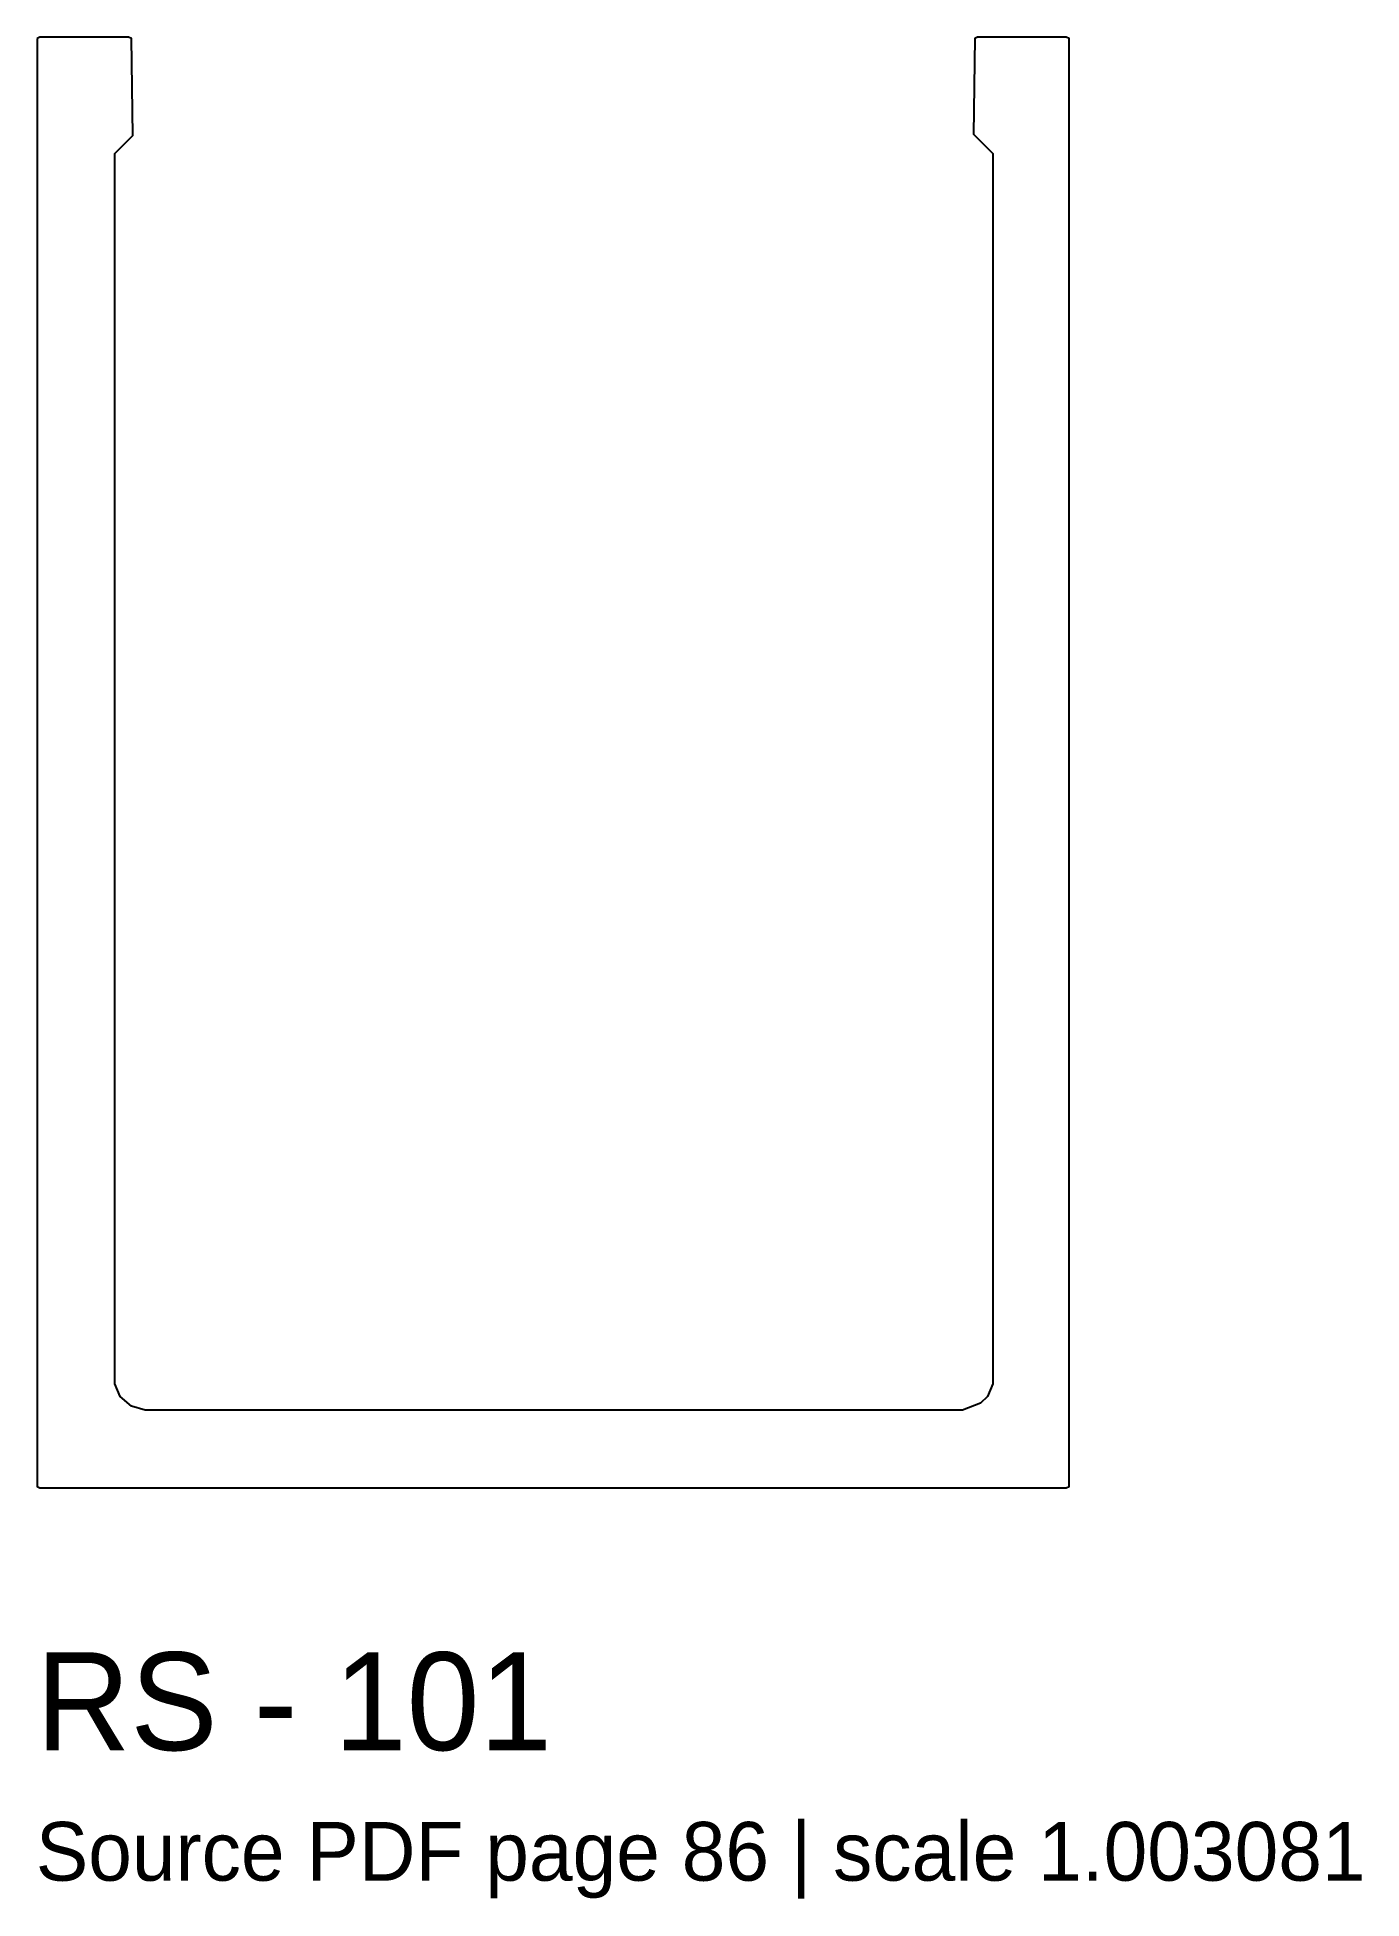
# Model space of a CAD drawing. Header units: millimetres. Extents: x 0 to 40.7, y -12.6 to 44.5.
import ezdxf

# ---------------------------------------------------------------- set-up
doc = ezdxf.new("R2010")
doc.units = ezdxf.units.MM
doc.layers.add('INFO', color=7, linetype='Continuous')
doc.layers.add('PROFILE', color=7, linetype='Continuous')

msp = doc.modelspace()

# ---------------------------------------------------------------- linework, layer by layer
at = {"layer": 'PROFILE'}
msp.add_lwpolyline([(0.042, 44.46), (0.042, 0.085), (0.127, 0.042), (31.593, 0.042), (31.678, 0.085), (31.678, 44.46), (31.593, 44.502), (28.875, 44.502), (28.79, 44.46), (28.748, 41.53), (29.342, 40.935), (29.342, 3.227), (29.173, 2.845), (28.96, 2.633), (28.408, 2.42), (3.355, 2.42), (2.93, 2.548), (2.59, 2.845), (2.42, 3.227), (2.42, 40.935), (2.972, 41.487), (2.93, 44.46), (2.845, 44.502), (0.127, 44.502)], close=True, dxfattribs=at)

# ---------------------------------------------------------------- texts
at = {"layer": 'INFO'}
for s, height, p in [('RS - 101', 3, (0, -8)), ('Source PDF page 86 | scale 1.003081', 1.8, (0, -12))]:
    msp.add_text(s, height=height, dxfattribs=at).set_placement(p)

doc.saveas('drawing.dxf')
